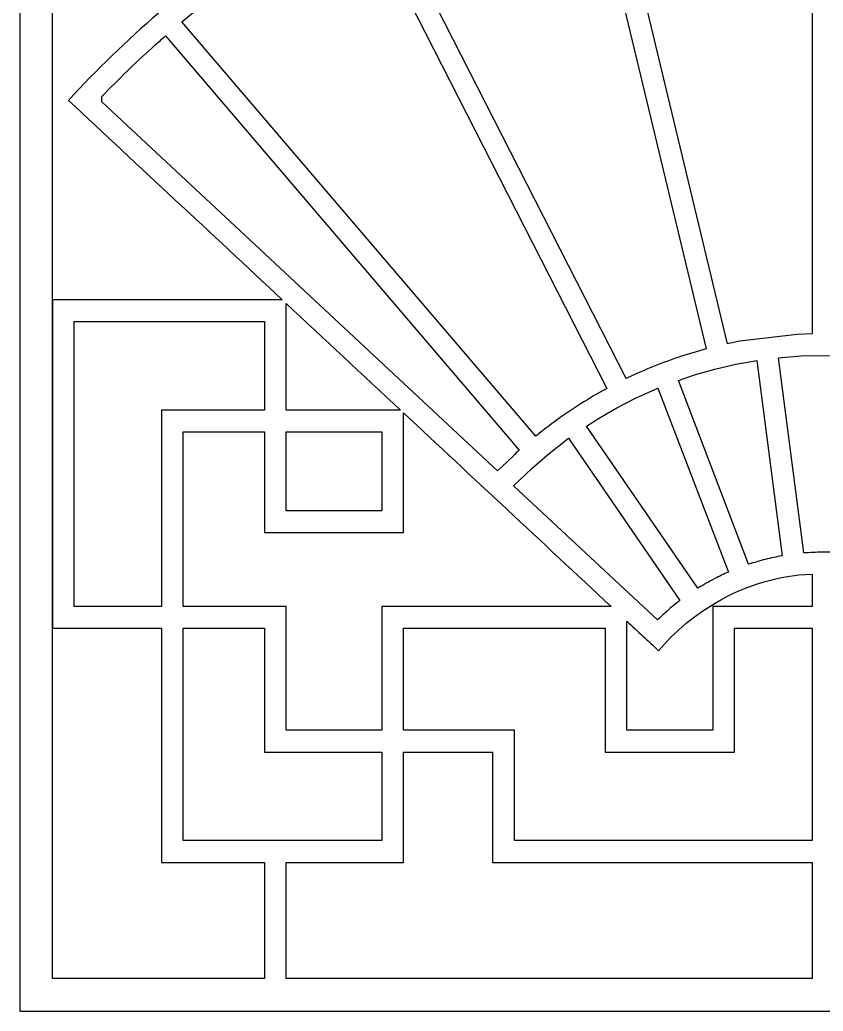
# Model space of a CAD drawing. Header units: centimetres. Extents: x -9.7 to 9.1, y -10.5 to 8.3.
# Drawn here: x -9.72 to -0.3, y -10.5 to 1.12 of the extents above; entities that cross this region are included whole.
import ezdxf

# ---------------------------------------------------------------- set-up
doc = ezdxf.new("R2010")
doc.units = ezdxf.units.CM
doc.header["$MEASUREMENT"] = 0
doc.layers.add('layer 1', color=7, linetype='Continuous')

msp = doc.modelspace()

# ---------------------------------------------------------------- linework, layer by layer
at = {"layer": 'layer 1', "color": 242}
for points, knots in [([(-9.72052, 8.33848), (-9.72052, 8.33848), (9.11612, 8.33848), (9.11612, 8.33848), (9.11612, 8.33848), (9.11612, 8.33848), (9.11612, -10.49816), (9.11612, -10.49816), (9.11612, -10.49816), (9.11612, -10.49816), (-9.72052, -10.49816), (-9.72052, -10.49816), (-9.72052, -10.49816), (-9.72052, -10.49816), (-9.72052, 8.33848), (-9.72052, 8.33848)], [0, 0, 0, 0, 0.2, 0.2, 0.2, 0.2, 0.4, 0.4, 0.4, 0.4, 0.6, 0.6, 0.6, 0.6, 1, 1, 1, 1]), ([(-0.42984, -2.55817), (-0.42984, -2.55817), (-0.42984, 3.83409), (-0.42984, 3.83409), (-0.42984, 3.83409), (-0.42984, 3.83409), (-0.6522, 3.82917), (-0.6522, 3.82917), (-0.6522, 3.82917), (-0.9013, 3.82102), (-1.1491, 3.80586), (-1.39732, 3.78351), (-1.39732, 3.78351), (-1.56916, 3.76694), (-1.7402, 3.74717), (-1.91128, 3.7241), (-1.91128, 3.7241), (-2.05677, 3.70353), (-2.2016, 3.68073), (-2.34636, 3.6556), (-2.34636, 3.6556), (-2.49014, 3.6297), (-2.63319, 3.6016), (-2.77608, 3.5712), (-2.77608, 3.5712), (-2.77608, 3.5712), (-2.91738, 3.5402), (-2.91738, 3.5402), (-2.91738, 3.5402), (-2.91738, 3.5402), (-1.42508, -2.67571), (-1.42508, -2.67571), (-1.42508, -2.67571), (-1.37654, -2.66604), (-1.32802, -2.65627), (-1.27937, -2.64709), (-1.27937, -2.64709), (-1.27937, -2.64709), (-0.60769, -2.56592), (-0.60769, -2.56592), (-0.60769, -2.56592), (-0.60769, -2.56592), (-0.42984, -2.55817), (-0.42984, -2.55817)], [0, 0, 0, 0, 0.08333333, 0.08333333, 0.08333333, 0.08333333, 0.16666667, 0.16666667, 0.16666667, 0.16666667, 0.25, 0.25, 0.25, 0.25, 0.33333333, 0.33333333, 0.33333333, 0.33333333, 0.41666667, 0.41666667, 0.41666667, 0.41666667, 0.5, 0.5, 0.5, 0.5, 0.58333333, 0.58333333, 0.58333333, 0.58333333, 0.66666667, 0.66666667, 0.66666667, 0.66666667, 0.75, 0.75, 0.75, 0.75, 0.83333333, 0.83333333, 0.83333333, 0.83333333, 1, 1, 1, 1]), ([(-1.67328, -2.73541), (-1.67328, -2.73541), (-3.16555, 3.48031), (-3.16555, 3.48031), (-3.16555, 3.48031), (-3.16555, 3.48031), (-3.37943, 3.42368), (-3.37943, 3.42368), (-3.37943, 3.42368), (-3.37943, 3.42368), (-4.08957, 3.20535), (-4.08957, 3.20535), (-4.08957, 3.20535), (-4.08957, 3.20535), (-4.57504, 3.02679), (-4.57504, 3.02679), (-4.57504, 3.02679), (-4.57504, 3.02679), (-4.98305, 2.85735), (-4.98305, 2.85735), (-4.98305, 2.85735), (-4.98305, 2.85735), (-5.38322, 2.67314), (-5.38322, 2.67314), (-5.38322, 2.67314), (-5.38322, 2.67314), (-5.51365, 2.60959), (-5.51365, 2.60959), (-5.51365, 2.60959), (-5.51365, 2.60959), (-2.61277, -3.0837), (-2.61277, -3.0837), (-2.61277, -3.0837), (-2.56769, -3.06279), (-2.52265, -3.0418), (-2.47735, -3.02135), (-2.47735, -3.02135), (-2.27067, -2.92931), (-2.05998, -2.85054), (-1.84359, -2.78447), (-1.84359, -2.78447), (-1.84359, -2.78447), (-1.67328, -2.73541), (-1.67328, -2.73541)], [0, 0, 0, 0, 0.08333333, 0.08333333, 0.08333333, 0.08333333, 0.16666667, 0.16666667, 0.16666667, 0.16666667, 0.25, 0.25, 0.25, 0.25, 0.33333333, 0.33333333, 0.33333333, 0.33333333, 0.41666667, 0.41666667, 0.41666667, 0.41666667, 0.5, 0.5, 0.5, 0.5, 0.58333333, 0.58333333, 0.58333333, 0.58333333, 0.66666667, 0.66666667, 0.66666667, 0.66666667, 0.75, 0.75, 0.75, 0.75, 0.83333333, 0.83333333, 0.83333333, 0.83333333, 1, 1, 1, 1]), ([(-7.81953, 1.09859), (-7.81953, 1.09859), (-3.67156, -3.75806), (-3.67156, -3.75806), (-3.67156, -3.75806), (-3.63251, -3.72719), (-3.59353, -3.69626), (-3.55417, -3.66578), (-3.55417, -3.66578), (-3.37467, -3.52822), (-3.18823, -3.40244), (-2.99344, -3.28754), (-2.99344, -3.28754), (-2.99344, -3.28754), (-2.83993, -3.20019), (-2.83993, -3.20019), (-2.83993, -3.20019), (-2.83993, -3.20019), (-5.74083, 2.49314), (-5.74083, 2.49314), (-5.74083, 2.49314), (-5.74083, 2.49314), (-5.93469, 2.38827), (-5.93469, 2.38827), (-5.93469, 2.38827), (-5.93469, 2.38827), (-6.57145, 2.01117), (-6.57145, 2.01117), (-6.57145, 2.01117), (-6.57145, 2.01117), (-7.00156, 1.72441), (-7.00156, 1.72441), (-7.00156, 1.72441), (-7.00156, 1.72441), (-7.35948, 1.46417), (-7.35948, 1.46417), (-7.35948, 1.46417), (-7.35948, 1.46417), (-7.7071, 1.19098), (-7.7071, 1.19098), (-7.7071, 1.19098), (-7.7071, 1.19098), (-7.81953, 1.09859), (-7.81953, 1.09859)], [0, 0, 0, 0, 0.08333333, 0.08333333, 0.08333333, 0.08333333, 0.16666667, 0.16666667, 0.16666667, 0.16666667, 0.25, 0.25, 0.25, 0.25, 0.33333333, 0.33333333, 0.33333333, 0.33333333, 0.41666667, 0.41666667, 0.41666667, 0.41666667, 0.5, 0.5, 0.5, 0.5, 0.58333333, 0.58333333, 0.58333333, 0.58333333, 0.66666667, 0.66666667, 0.66666667, 0.66666667, 0.75, 0.75, 0.75, 0.75, 0.83333333, 0.83333333, 0.83333333, 0.83333333, 1, 1, 1, 1]), ([(-7.82144, 1.42725), (-7.82144, 1.42725), (-9.3387, 1.42725), (-9.3387, 1.42725), (-9.3387, 1.42725), (-9.3387, 1.42725), (-9.3387, -2.15938), (-9.3387, -2.15938), (-9.3387, -2.15938), (-9.3387, -2.15938), (-6.64502, -2.15938), (-6.64502, -2.15938), (-6.64502, -2.15938), (-7.48002, -1.3807), (-8.31501, -0.60201), (-9.15004, 0.17661), (-9.15004, 0.17661), (-8.82026, 0.53742), (-8.46838, 0.87707), (-8.09805, 1.19611), (-8.09805, 1.19611), (-8.00669, 1.27425), (-7.91417, 1.35079), (-7.82144, 1.42725)], [0, 0, 0, 0, 0.14285714, 0.14285714, 0.14285714, 0.14285714, 0.28571429, 0.28571429, 0.28571429, 0.28571429, 0.42857143, 0.42857143, 0.42857143, 0.42857143, 0.57142857, 0.57142857, 0.57142857, 0.57142857, 0.71428571, 0.71428571, 0.71428571, 0.71428571, 1, 1, 1, 1]), ([(-4.06801, -4.11643), (-4.06801, -4.11643), (-3.93423, -3.9879), (-3.93423, -3.9879), (-3.93423, -3.9879), (-3.91154, -3.96639), (-3.88847, -3.94528), (-3.86552, -3.92404), (-3.86552, -3.92404), (-3.86552, -3.92404), (-8.01335, 0.93245), (-8.01335, 0.93245), (-8.01335, 0.93245), (-8.05306, 0.89722), (-8.0928, 0.86203), (-8.13234, 0.8266), (-8.13234, 0.8266), (-8.33424, 0.64482), (-8.52978, 0.45679), (-8.71919, 0.26202), (-8.71919, 0.26202), (-8.71919, 0.26202), (-8.75925, 0.22061), (-8.75925, 0.22061), (-8.75925, 0.22061), (-8.75925, 0.22061), (-8.75925, 0.16125), (-8.75925, 0.16125), (-8.75925, 0.16125), (-8.75925, 0.16125), (-4.11946, -4.16542), (-4.11946, -4.16542), (-4.11946, -4.16542), (-4.11946, -4.16542), (-4.06801, -4.11643), (-4.06801, -4.11643)], [0, 0, 0, 0, 0.1, 0.1, 0.1, 0.1, 0.2, 0.2, 0.2, 0.2, 0.3, 0.3, 0.3, 0.3, 0.4, 0.4, 0.4, 0.4, 0.5, 0.5, 0.5, 0.5, 0.6, 0.6, 0.6, 0.6, 0.7, 0.7, 0.7, 0.7, 0.8, 0.8, 0.8, 0.8, 1, 1, 1, 1]), ([(-9.3387, -2.15938), (-9.3387, -2.15938), (-9.3387, -6.01016), (-9.3387, -6.01016), (-9.3387, -6.01016), (-9.3387, -6.01016), (-9.3387, -2.15938), (-9.3387, -2.15938)], [0, 0, 0, 0, 0.33333333, 0.33333333, 0.33333333, 0.33333333, 1, 1, 1, 1]), ([(-5.25656, -3.45414), (-5.70384, -3.03701), (-6.15113, -2.61989), (-6.59845, -2.20282), (-6.59845, -2.20282), (-6.59845, -2.20282), (-6.59845, -3.45414), (-6.59845, -3.45414), (-6.59845, -3.45414), (-6.59845, -3.45414), (-5.25656, -3.45414), (-5.25656, -3.45414)], [0, 0, 0, 0, 0.25, 0.25, 0.25, 0.25, 0.5, 0.5, 0.5, 0.5, 1, 1, 1, 1]), ([(-8.05914, -3.45414), (-8.05914, -3.45414), (-6.85373, -3.45414), (-6.85373, -3.45414), (-6.85373, -3.45414), (-6.85373, -3.45414), (-6.85373, -2.41466), (-6.85373, -2.41466), (-6.85373, -2.41466), (-6.85373, -2.41466), (-9.08415, -2.41466), (-9.08415, -2.41466), (-9.08415, -2.41466), (-9.08415, -2.41466), (-9.08415, -5.75487), (-9.08415, -5.75487), (-9.08415, -5.75487), (-9.08415, -5.75487), (-8.05914, -5.75487), (-8.05914, -5.75487), (-8.05914, -5.75487), (-8.05914, -5.75487), (-8.05914, -3.45414), (-8.05914, -3.45414)], [0, 0, 0, 0, 0.14285714, 0.14285714, 0.14285714, 0.14285714, 0.28571429, 0.28571429, 0.28571429, 0.28571429, 0.42857143, 0.42857143, 0.42857143, 0.42857143, 0.57142857, 0.57142857, 0.57142857, 0.57142857, 0.71428571, 0.71428571, 0.71428571, 0.71428571, 1, 1, 1, 1]), ([(-0.78378, -5.16025), (-0.78378, -5.16025), (-1.07856, -2.87193), (-1.07856, -2.87193), (-1.07856, -2.87193), (-1.07856, -2.87193), (-1.32518, -2.91617), (-1.32518, -2.91617), (-1.32518, -2.91617), (-1.32518, -2.91617), (-1.57078, -2.9731), (-1.57078, -2.9731), (-1.57078, -2.9731), (-1.57078, -2.9731), (-1.81174, -3.04179), (-1.81174, -3.04179), (-1.81174, -3.04179), (-1.81174, -3.04179), (-2.00001, -3.10571), (-2.00001, -3.10571), (-2.00001, -3.10571), (-2.00001, -3.10571), (-1.17579, -5.2596), (-1.17579, -5.2596), (-1.17579, -5.2596), (-1.11111, -5.23988), (-1.04694, -5.22033), (-0.98145, -5.20362), (-0.98145, -5.20362), (-0.91587, -5.18709), (-0.8501, -5.17371), (-0.78378, -5.16025)], [0, 0, 0, 0, 0.11111111, 0.11111111, 0.11111111, 0.11111111, 0.22222222, 0.22222222, 0.22222222, 0.22222222, 0.33333333, 0.33333333, 0.33333333, 0.33333333, 0.44444444, 0.44444444, 0.44444444, 0.44444444, 0.55555556, 0.55555556, 0.55555556, 0.55555556, 0.66666667, 0.66666667, 0.66666667, 0.66666667, 0.77777778, 0.77777778, 0.77777778, 0.77777778, 1, 1, 1, 1]), ([(-0.12613, -5.12372), (-0.12613, -5.12372), (0.12526, -2.83188), (0.12526, -2.83188), (0.12526, -2.83188), (0.12526, -2.83188), (-0.04093, -2.81918), (-0.04093, -2.81918), (-0.04093, -2.81918), (-0.04093, -2.81918), (-0.3022, -2.81253), (-0.3022, -2.81253), (-0.3022, -2.81253), (-0.3022, -2.81253), (-0.56346, -2.81918), (-0.56346, -2.81918), (-0.56346, -2.81918), (-0.56346, -2.81918), (-0.82537, -2.8392), (-0.82537, -2.8392), (-0.82537, -2.8392), (-0.82537, -2.8392), (-0.5306, -5.12751), (-0.5306, -5.12751), (-0.5306, -5.12751), (-0.4577, -5.12325), (-0.38542, -5.11918), (-0.3124, -5.11887), (-0.3124, -5.11887), (-0.25017, -5.11868), (-0.18834, -5.12124), (-0.12613, -5.12372)], [0, 0, 0, 0, 0.11111111, 0.11111111, 0.11111111, 0.11111111, 0.22222222, 0.22222222, 0.22222222, 0.22222222, 0.33333333, 0.33333333, 0.33333333, 0.33333333, 0.44444444, 0.44444444, 0.44444444, 0.44444444, 0.55555556, 0.55555556, 0.55555556, 0.55555556, 0.66666667, 0.66666667, 0.66666667, 0.66666667, 0.77777778, 0.77777778, 0.77777778, 0.77777778, 1, 1, 1, 1]), ([(-1.41405, -5.35128), (-1.41405, -5.35128), (-2.23907, -3.19531), (-2.23907, -3.19531), (-2.23907, -3.19531), (-2.23907, -3.19531), (-2.50366, -3.31526), (-2.50366, -3.31526), (-2.50366, -3.31526), (-2.50366, -3.31526), (-2.72293, -3.42782), (-2.72293, -3.42782), (-2.72293, -3.42782), (-2.72293, -3.42782), (-2.93598, -3.55057), (-2.93598, -3.55057), (-2.93598, -3.55057), (-2.93598, -3.55057), (-3.078, -3.64176), (-3.078, -3.64176), (-3.078, -3.64176), (-3.078, -3.64176), (-1.77142, -5.53998), (-1.77142, -5.53998), (-1.77142, -5.53998), (-1.70577, -5.50124), (-1.64065, -5.4631), (-1.57298, -5.42803), (-1.57298, -5.42803), (-1.52058, -5.40107), (-1.46743, -5.3763), (-1.41405, -5.35128)], [0, 0, 0, 0, 0.11111111, 0.11111111, 0.11111111, 0.11111111, 0.22222222, 0.22222222, 0.22222222, 0.22222222, 0.33333333, 0.33333333, 0.33333333, 0.33333333, 0.44444444, 0.44444444, 0.44444444, 0.44444444, 0.55555556, 0.55555556, 0.55555556, 0.55555556, 0.66666667, 0.66666667, 0.66666667, 0.66666667, 0.77777778, 0.77777778, 0.77777778, 0.77777778, 1, 1, 1, 1]), ([(-5.22295, -3.48549), (-5.22295, -3.48549), (-5.22295, -4.88742), (-5.22295, -4.88742), (-5.22295, -4.88742), (-5.22295, -4.88742), (-6.85373, -4.88742), (-6.85373, -4.88742), (-6.85373, -4.88742), (-6.85373, -4.88742), (-6.85373, -3.70942), (-6.85373, -3.70942), (-6.85373, -3.70942), (-6.85373, -3.70942), (-7.80385, -3.70942), (-7.80385, -3.70942), (-7.80385, -3.70942), (-7.80385, -3.70942), (-7.80385, -5.75487), (-7.80385, -5.75487), (-7.80385, -5.75487), (-7.80385, -5.75487), (-6.59845, -5.75487), (-6.59845, -5.75487), (-6.59845, -5.75487), (-6.59845, -5.75487), (-6.59845, -7.20651), (-6.59845, -7.20651), (-6.59845, -7.20651), (-6.59845, -7.20651), (-5.47824, -7.20651), (-5.47824, -7.20651), (-5.47824, -7.20651), (-5.47824, -7.20651), (-5.47824, -5.75487), (-5.47824, -5.75487), (-5.47824, -5.75487), (-5.47824, -5.75487), (-2.78931, -5.75487), (-2.78931, -5.75487), (-2.78931, -5.75487), (-3.60052, -4.99841), (-4.41168, -4.24186), (-5.22295, -3.48549)], [0, 0, 0, 0, 0.08333333, 0.08333333, 0.08333333, 0.08333333, 0.16666667, 0.16666667, 0.16666667, 0.16666667, 0.25, 0.25, 0.25, 0.25, 0.33333333, 0.33333333, 0.33333333, 0.33333333, 0.41666667, 0.41666667, 0.41666667, 0.41666667, 0.5, 0.5, 0.5, 0.5, 0.58333333, 0.58333333, 0.58333333, 0.58333333, 0.66666667, 0.66666667, 0.66666667, 0.66666667, 0.75, 0.75, 0.75, 0.75, 0.83333333, 0.83333333, 0.83333333, 0.83333333, 1, 1, 1, 1]), ([(-5.47824, -4.63213), (-5.47824, -4.63213), (-5.47824, -3.70942), (-5.47824, -3.70942), (-5.47824, -3.70942), (-5.47824, -3.70942), (-6.59845, -3.70942), (-6.59845, -3.70942), (-6.59845, -3.70942), (-6.59845, -3.70942), (-6.59845, -4.63213), (-6.59845, -4.63213), (-6.59845, -4.63213), (-6.59845, -4.63213), (-5.47824, -4.63213), (-5.47824, -4.63213)], [0, 0, 0, 0, 0.2, 0.2, 0.2, 0.2, 0.4, 0.4, 0.4, 0.4, 0.6, 0.6, 0.6, 0.6, 1, 1, 1, 1]), ([(-1.98153, -5.685), (-1.98153, -5.685), (-3.28987, -3.78422), (-3.28987, -3.78422), (-3.28987, -3.78422), (-3.28987, -3.78422), (-3.53447, -3.97661), (-3.53447, -3.97661), (-3.53447, -3.97661), (-3.53447, -3.97661), (-3.71931, -4.13681), (-3.71931, -4.13681), (-3.71931, -4.13681), (-3.71931, -4.13681), (-3.93233, -4.33993), (-3.93233, -4.33993), (-3.93233, -4.33993), (-3.93233, -4.33993), (-2.24562, -5.91281), (-2.24562, -5.91281), (-2.24562, -5.91281), (-2.2096, -5.8793), (-2.17381, -5.84569), (-2.13691, -5.81316), (-2.13691, -5.81316), (-2.08633, -5.76877), (-2.03412, -5.72704), (-1.98153, -5.685)], [0, 0, 0, 0, 0.125, 0.125, 0.125, 0.125, 0.25, 0.25, 0.25, 0.25, 0.375, 0.375, 0.375, 0.375, 0.5, 0.5, 0.5, 0.5, 0.625, 0.625, 0.625, 0.625, 0.75, 0.75, 0.75, 0.75, 1, 1, 1, 1]), ([(-2.60385, -5.92782), (-2.60385, -5.92782), (-2.60385, -7.20651), (-2.60385, -7.20651), (-2.60385, -7.20651), (-2.60385, -7.20651), (-1.5967, -7.20651), (-1.5967, -7.20651), (-1.5967, -7.20651), (-1.5967, -7.20651), (-1.5967, -5.75487), (-1.5967, -5.75487), (-1.5967, -5.75487), (-1.5967, -5.75487), (-0.42984, -5.75487), (-0.42984, -5.75487), (-0.42984, -5.75487), (-0.42984, -5.75487), (-0.42984, -5.37738), (-0.42984, -5.37738), (-0.42984, -5.37738), (-0.8416, -5.3805), (-1.30094, -5.5374), (-1.63173, -5.75487), (-1.63173, -5.75487), (-1.63173, -5.75487), (-1.71189, -5.80635), (-1.71189, -5.80635), (-1.71189, -5.80635), (-1.71189, -5.80635), (-1.81102, -5.87694), (-1.81102, -5.87694), (-1.81102, -5.87694), (-1.81102, -5.87694), (-1.90658, -5.9521), (-1.90658, -5.9521), (-1.90658, -5.9521), (-1.90658, -5.9521), (-1.99841, -6.03168), (-1.99841, -6.03168), (-1.99841, -6.03168), (-1.99841, -6.03168), (-2.08631, -6.1155), (-2.08631, -6.1155), (-2.08631, -6.1155), (-2.08631, -6.1155), (-2.17048, -6.20377), (-2.17048, -6.20377), (-2.17048, -6.20377), (-2.17048, -6.20377), (-2.23097, -6.27553), (-2.23097, -6.27553), (-2.23097, -6.27553), (-2.35527, -6.15963), (-2.47956, -6.04372), (-2.60385, -5.92782)], [0, 0, 0, 0, 0.06666667, 0.06666667, 0.06666667, 0.06666667, 0.13333333, 0.13333333, 0.13333333, 0.13333333, 0.2, 0.2, 0.2, 0.2, 0.26666667, 0.26666667, 0.26666667, 0.26666667, 0.33333333, 0.33333333, 0.33333333, 0.33333333, 0.4, 0.4, 0.4, 0.4, 0.46666667, 0.46666667, 0.46666667, 0.46666667, 0.53333333, 0.53333333, 0.53333333, 0.53333333, 0.6, 0.6, 0.6, 0.6, 0.66666667, 0.66666667, 0.66666667, 0.66666667, 0.73333333, 0.73333333, 0.73333333, 0.73333333, 0.8, 0.8, 0.8, 0.8, 0.86666667, 0.86666667, 0.86666667, 0.86666667, 1, 1, 1, 1]), ([(-6.85373, -10.11634), (-6.85373, -10.11634), (-6.85373, -8.75475), (-6.85373, -8.75475), (-6.85373, -8.75475), (-6.85373, -8.75475), (-8.05914, -8.75475), (-8.05914, -8.75475), (-8.05914, -8.75475), (-8.05914, -8.75475), (-8.05914, -6.01016), (-8.05914, -6.01016), (-8.05914, -6.01016), (-8.05914, -6.01016), (-9.3387, -6.01016), (-9.3387, -6.01016), (-9.3387, -6.01016), (-9.3387, -6.01016), (-9.3387, -10.11634), (-9.3387, -10.11634), (-9.3387, -10.11634), (-9.3387, -10.11634), (-6.85373, -10.11634), (-6.85373, -10.11634)], [0, 0, 0, 0, 0.14285714, 0.14285714, 0.14285714, 0.14285714, 0.28571429, 0.28571429, 0.28571429, 0.28571429, 0.42857143, 0.42857143, 0.42857143, 0.42857143, 0.57142857, 0.57142857, 0.57142857, 0.57142857, 0.71428571, 0.71428571, 0.71428571, 0.71428571, 1, 1, 1, 1]), ([(-6.85373, -7.46179), (-6.85373, -7.46179), (-6.85373, -6.01016), (-6.85373, -6.01016), (-6.85373, -6.01016), (-6.85373, -6.01016), (-7.80385, -6.01016), (-7.80385, -6.01016), (-7.80385, -6.01016), (-7.80385, -6.01016), (-7.80385, -8.49946), (-7.80385, -8.49946), (-7.80385, -8.49946), (-7.80385, -8.49946), (-5.47824, -8.49946), (-5.47824, -8.49946), (-5.47824, -8.49946), (-5.47824, -8.49946), (-5.47824, -7.46179), (-5.47824, -7.46179), (-5.47824, -7.46179), (-5.47824, -7.46179), (-6.85373, -7.46179), (-6.85373, -7.46179)], [0, 0, 0, 0, 0.14285714, 0.14285714, 0.14285714, 0.14285714, 0.28571429, 0.28571429, 0.28571429, 0.28571429, 0.42857143, 0.42857143, 0.42857143, 0.42857143, 0.57142857, 0.57142857, 0.57142857, 0.57142857, 0.71428571, 0.71428571, 0.71428571, 0.71428571, 1, 1, 1, 1]), ([(-0.42984, -8.49946), (-0.42984, -8.49946), (-0.42984, -6.01016), (-0.42984, -6.01016), (-0.42984, -6.01016), (-0.42984, -6.01016), (-1.34141, -6.01016), (-1.34141, -6.01016), (-1.34141, -6.01016), (-1.34141, -6.01016), (-1.34141, -7.46179), (-1.34141, -7.46179), (-1.34141, -7.46179), (-1.34141, -7.46179), (-2.85914, -7.46179), (-2.85914, -7.46179), (-2.85914, -7.46179), (-2.85914, -7.46179), (-2.85914, -6.01016), (-2.85914, -6.01016), (-2.85914, -6.01016), (-2.85914, -6.01016), (-5.22295, -6.01016), (-5.22295, -6.01016), (-5.22295, -6.01016), (-5.22295, -6.01016), (-5.22295, -7.20651), (-5.22295, -7.20651), (-5.22295, -7.20651), (-5.22295, -7.20651), (-3.92231, -7.20651), (-3.92231, -7.20651), (-3.92231, -7.20651), (-3.92231, -7.20651), (-3.92231, -8.49946), (-3.92231, -8.49946), (-3.92231, -8.49946), (-3.92231, -8.49946), (-0.42984, -8.49946), (-0.42984, -8.49946)], [0, 0, 0, 0, 0.09090909, 0.09090909, 0.09090909, 0.09090909, 0.18181818, 0.18181818, 0.18181818, 0.18181818, 0.27272727, 0.27272727, 0.27272727, 0.27272727, 0.36363636, 0.36363636, 0.36363636, 0.36363636, 0.45454545, 0.45454545, 0.45454545, 0.45454545, 0.54545455, 0.54545455, 0.54545455, 0.54545455, 0.63636364, 0.63636364, 0.63636364, 0.63636364, 0.72727273, 0.72727273, 0.72727273, 0.72727273, 0.81818182, 0.81818182, 0.81818182, 0.81818182, 1, 1, 1, 1]), ([(-0.42984, -10.11634), (-0.42984, -10.11634), (-0.42984, -8.75475), (-0.42984, -8.75475), (-0.42984, -8.75475), (-0.42984, -8.75475), (-4.1776, -8.75475), (-4.1776, -8.75475), (-4.1776, -8.75475), (-4.1776, -8.75475), (-4.1776, -7.46179), (-4.1776, -7.46179), (-4.1776, -7.46179), (-4.1776, -7.46179), (-5.22295, -7.46179), (-5.22295, -7.46179), (-5.22295, -7.46179), (-5.22295, -7.46179), (-5.22295, -8.75475), (-5.22295, -8.75475), (-5.22295, -8.75475), (-5.22295, -8.75475), (-6.59845, -8.75475), (-6.59845, -8.75475), (-6.59845, -8.75475), (-6.59845, -8.75475), (-6.59845, -10.11634), (-6.59845, -10.11634), (-6.59845, -10.11634), (-6.59845, -10.11634), (-0.42984, -10.11634), (-0.42984, -10.11634)], [0, 0, 0, 0, 0.11111111, 0.11111111, 0.11111111, 0.11111111, 0.22222222, 0.22222222, 0.22222222, 0.22222222, 0.33333333, 0.33333333, 0.33333333, 0.33333333, 0.44444444, 0.44444444, 0.44444444, 0.44444444, 0.55555556, 0.55555556, 0.55555556, 0.55555556, 0.66666667, 0.66666667, 0.66666667, 0.66666667, 0.77777778, 0.77777778, 0.77777778, 0.77777778, 1, 1, 1, 1])]:
    msp.add_open_spline(points, degree=3, knots=knots, dxfattribs=at)
at = {"layer": 'layer 1', "color": 242, "lineweight": 9}
for points, knots in [([(-9.72052, 8.33848), (-9.72052, 8.33848), (9.11612, 8.33848), (9.11612, 8.33848), (9.11612, 8.33848), (9.11612, 8.33848), (9.11612, -10.49816), (9.11612, -10.49816), (9.11612, -10.49816), (9.11612, -10.49816), (-9.72052, -10.49816), (-9.72052, -10.49816), (-9.72052, -10.49816), (-9.72052, -10.49816), (-9.72052, 8.33848), (-9.72052, 8.33848)], [0, 0, 0, 0, 0.2, 0.2, 0.2, 0.2, 0.4, 0.4, 0.4, 0.4, 0.6, 0.6, 0.6, 0.6, 1, 1, 1, 1]), ([(-0.42984, -2.55817), (-0.42984, -2.55817), (-0.42984, 3.83409), (-0.42984, 3.83409), (-0.42984, 3.83409), (-0.42984, 3.83409), (-0.6522, 3.82917), (-0.6522, 3.82917), (-0.6522, 3.82917), (-0.9013, 3.82102), (-1.1491, 3.80586), (-1.39732, 3.78351), (-1.39732, 3.78351), (-1.56916, 3.76694), (-1.7402, 3.74717), (-1.91128, 3.7241), (-1.91128, 3.7241), (-2.05677, 3.70353), (-2.2016, 3.68073), (-2.34636, 3.6556), (-2.34636, 3.6556), (-2.49014, 3.6297), (-2.63319, 3.6016), (-2.77608, 3.5712), (-2.77608, 3.5712), (-2.77608, 3.5712), (-2.91738, 3.5402), (-2.91738, 3.5402), (-2.91738, 3.5402), (-2.91738, 3.5402), (-1.42508, -2.67571), (-1.42508, -2.67571), (-1.42508, -2.67571), (-1.37654, -2.66604), (-1.32802, -2.65627), (-1.27937, -2.64709), (-1.27937, -2.64709), (-1.27937, -2.64709), (-0.60769, -2.56592), (-0.60769, -2.56592), (-0.60769, -2.56592), (-0.60769, -2.56592), (-0.42984, -2.55817), (-0.42984, -2.55817)], [0, 0, 0, 0, 0.08333333, 0.08333333, 0.08333333, 0.08333333, 0.16666667, 0.16666667, 0.16666667, 0.16666667, 0.25, 0.25, 0.25, 0.25, 0.33333333, 0.33333333, 0.33333333, 0.33333333, 0.41666667, 0.41666667, 0.41666667, 0.41666667, 0.5, 0.5, 0.5, 0.5, 0.58333333, 0.58333333, 0.58333333, 0.58333333, 0.66666667, 0.66666667, 0.66666667, 0.66666667, 0.75, 0.75, 0.75, 0.75, 0.83333333, 0.83333333, 0.83333333, 0.83333333, 1, 1, 1, 1]), ([(-1.67328, -2.73541), (-1.67328, -2.73541), (-3.16555, 3.48031), (-3.16555, 3.48031), (-3.16555, 3.48031), (-3.16555, 3.48031), (-3.37943, 3.42368), (-3.37943, 3.42368), (-3.37943, 3.42368), (-3.37943, 3.42368), (-4.08957, 3.20535), (-4.08957, 3.20535), (-4.08957, 3.20535), (-4.08957, 3.20535), (-4.57504, 3.02679), (-4.57504, 3.02679), (-4.57504, 3.02679), (-4.57504, 3.02679), (-4.98305, 2.85735), (-4.98305, 2.85735), (-4.98305, 2.85735), (-4.98305, 2.85735), (-5.38322, 2.67314), (-5.38322, 2.67314), (-5.38322, 2.67314), (-5.38322, 2.67314), (-5.51365, 2.60959), (-5.51365, 2.60959), (-5.51365, 2.60959), (-5.51365, 2.60959), (-2.61277, -3.0837), (-2.61277, -3.0837), (-2.61277, -3.0837), (-2.56769, -3.06279), (-2.52265, -3.0418), (-2.47735, -3.02135), (-2.47735, -3.02135), (-2.27067, -2.92931), (-2.05998, -2.85054), (-1.84359, -2.78447), (-1.84359, -2.78447), (-1.84359, -2.78447), (-1.67328, -2.73541), (-1.67328, -2.73541)], [0, 0, 0, 0, 0.08333333, 0.08333333, 0.08333333, 0.08333333, 0.16666667, 0.16666667, 0.16666667, 0.16666667, 0.25, 0.25, 0.25, 0.25, 0.33333333, 0.33333333, 0.33333333, 0.33333333, 0.41666667, 0.41666667, 0.41666667, 0.41666667, 0.5, 0.5, 0.5, 0.5, 0.58333333, 0.58333333, 0.58333333, 0.58333333, 0.66666667, 0.66666667, 0.66666667, 0.66666667, 0.75, 0.75, 0.75, 0.75, 0.83333333, 0.83333333, 0.83333333, 0.83333333, 1, 1, 1, 1]), ([(-7.81953, 1.09859), (-7.81953, 1.09859), (-3.67156, -3.75806), (-3.67156, -3.75806), (-3.67156, -3.75806), (-3.63251, -3.72719), (-3.59353, -3.69626), (-3.55417, -3.66578), (-3.55417, -3.66578), (-3.37467, -3.52822), (-3.18823, -3.40244), (-2.99344, -3.28754), (-2.99344, -3.28754), (-2.99344, -3.28754), (-2.83993, -3.20019), (-2.83993, -3.20019), (-2.83993, -3.20019), (-2.83993, -3.20019), (-5.74083, 2.49314), (-5.74083, 2.49314), (-5.74083, 2.49314), (-5.74083, 2.49314), (-5.93469, 2.38827), (-5.93469, 2.38827), (-5.93469, 2.38827), (-5.93469, 2.38827), (-6.57145, 2.01117), (-6.57145, 2.01117), (-6.57145, 2.01117), (-6.57145, 2.01117), (-7.00156, 1.72441), (-7.00156, 1.72441), (-7.00156, 1.72441), (-7.00156, 1.72441), (-7.35948, 1.46417), (-7.35948, 1.46417), (-7.35948, 1.46417), (-7.35948, 1.46417), (-7.7071, 1.19098), (-7.7071, 1.19098), (-7.7071, 1.19098), (-7.7071, 1.19098), (-7.81953, 1.09859), (-7.81953, 1.09859)], [0, 0, 0, 0, 0.08333333, 0.08333333, 0.08333333, 0.08333333, 0.16666667, 0.16666667, 0.16666667, 0.16666667, 0.25, 0.25, 0.25, 0.25, 0.33333333, 0.33333333, 0.33333333, 0.33333333, 0.41666667, 0.41666667, 0.41666667, 0.41666667, 0.5, 0.5, 0.5, 0.5, 0.58333333, 0.58333333, 0.58333333, 0.58333333, 0.66666667, 0.66666667, 0.66666667, 0.66666667, 0.75, 0.75, 0.75, 0.75, 0.83333333, 0.83333333, 0.83333333, 0.83333333, 1, 1, 1, 1]), ([(-7.82144, 1.42725), (-7.82144, 1.42725), (-9.3387, 1.42725), (-9.3387, 1.42725), (-9.3387, 1.42725), (-9.3387, 1.42725), (-9.3387, -2.15938), (-9.3387, -2.15938), (-9.3387, -2.15938), (-9.3387, -2.15938), (-6.64502, -2.15938), (-6.64502, -2.15938), (-6.64502, -2.15938), (-7.48002, -1.3807), (-8.31501, -0.60201), (-9.15004, 0.17661), (-9.15004, 0.17661), (-8.82026, 0.53742), (-8.46838, 0.87707), (-8.09805, 1.19611), (-8.09805, 1.19611), (-8.00669, 1.27425), (-7.91417, 1.35079), (-7.82144, 1.42725)], [0, 0, 0, 0, 0.14285714, 0.14285714, 0.14285714, 0.14285714, 0.28571429, 0.28571429, 0.28571429, 0.28571429, 0.42857143, 0.42857143, 0.42857143, 0.42857143, 0.57142857, 0.57142857, 0.57142857, 0.57142857, 0.71428571, 0.71428571, 0.71428571, 0.71428571, 1, 1, 1, 1]), ([(-4.06801, -4.11643), (-4.06801, -4.11643), (-3.93423, -3.9879), (-3.93423, -3.9879), (-3.93423, -3.9879), (-3.91154, -3.96639), (-3.88847, -3.94528), (-3.86552, -3.92404), (-3.86552, -3.92404), (-3.86552, -3.92404), (-8.01335, 0.93245), (-8.01335, 0.93245), (-8.01335, 0.93245), (-8.05306, 0.89722), (-8.0928, 0.86203), (-8.13234, 0.8266), (-8.13234, 0.8266), (-8.33424, 0.64482), (-8.52978, 0.45679), (-8.71919, 0.26202), (-8.71919, 0.26202), (-8.71919, 0.26202), (-8.75925, 0.22061), (-8.75925, 0.22061), (-8.75925, 0.22061), (-8.75925, 0.22061), (-8.75925, 0.16125), (-8.75925, 0.16125), (-8.75925, 0.16125), (-8.75925, 0.16125), (-4.11946, -4.16542), (-4.11946, -4.16542), (-4.11946, -4.16542), (-4.11946, -4.16542), (-4.06801, -4.11643), (-4.06801, -4.11643)], [0, 0, 0, 0, 0.1, 0.1, 0.1, 0.1, 0.2, 0.2, 0.2, 0.2, 0.3, 0.3, 0.3, 0.3, 0.4, 0.4, 0.4, 0.4, 0.5, 0.5, 0.5, 0.5, 0.6, 0.6, 0.6, 0.6, 0.7, 0.7, 0.7, 0.7, 0.8, 0.8, 0.8, 0.8, 1, 1, 1, 1]), ([(-5.25656, -3.45414), (-5.70384, -3.03701), (-6.15113, -2.61989), (-6.59845, -2.20282), (-6.59845, -2.20282), (-6.59845, -2.20282), (-6.59845, -3.45414), (-6.59845, -3.45414), (-6.59845, -3.45414), (-6.59845, -3.45414), (-5.25656, -3.45414), (-5.25656, -3.45414)], [0, 0, 0, 0, 0.25, 0.25, 0.25, 0.25, 0.5, 0.5, 0.5, 0.5, 1, 1, 1, 1]), ([(-8.05914, -3.45414), (-8.05914, -3.45414), (-6.85373, -3.45414), (-6.85373, -3.45414), (-6.85373, -3.45414), (-6.85373, -3.45414), (-6.85373, -2.41466), (-6.85373, -2.41466), (-6.85373, -2.41466), (-6.85373, -2.41466), (-9.08415, -2.41466), (-9.08415, -2.41466), (-9.08415, -2.41466), (-9.08415, -2.41466), (-9.08415, -5.75487), (-9.08415, -5.75487), (-9.08415, -5.75487), (-9.08415, -5.75487), (-8.05914, -5.75487), (-8.05914, -5.75487), (-8.05914, -5.75487), (-8.05914, -5.75487), (-8.05914, -3.45414), (-8.05914, -3.45414)], [0, 0, 0, 0, 0.14285714, 0.14285714, 0.14285714, 0.14285714, 0.28571429, 0.28571429, 0.28571429, 0.28571429, 0.42857143, 0.42857143, 0.42857143, 0.42857143, 0.57142857, 0.57142857, 0.57142857, 0.57142857, 0.71428571, 0.71428571, 0.71428571, 0.71428571, 1, 1, 1, 1]), ([(-0.78378, -5.16025), (-0.78378, -5.16025), (-1.07856, -2.87193), (-1.07856, -2.87193), (-1.07856, -2.87193), (-1.07856, -2.87193), (-1.32518, -2.91617), (-1.32518, -2.91617), (-1.32518, -2.91617), (-1.32518, -2.91617), (-1.57078, -2.9731), (-1.57078, -2.9731), (-1.57078, -2.9731), (-1.57078, -2.9731), (-1.81174, -3.04179), (-1.81174, -3.04179), (-1.81174, -3.04179), (-1.81174, -3.04179), (-2.00001, -3.10571), (-2.00001, -3.10571), (-2.00001, -3.10571), (-2.00001, -3.10571), (-1.17579, -5.2596), (-1.17579, -5.2596), (-1.17579, -5.2596), (-1.11111, -5.23988), (-1.04694, -5.22033), (-0.98145, -5.20362), (-0.98145, -5.20362), (-0.91587, -5.18709), (-0.8501, -5.17371), (-0.78378, -5.16025)], [0, 0, 0, 0, 0.11111111, 0.11111111, 0.11111111, 0.11111111, 0.22222222, 0.22222222, 0.22222222, 0.22222222, 0.33333333, 0.33333333, 0.33333333, 0.33333333, 0.44444444, 0.44444444, 0.44444444, 0.44444444, 0.55555556, 0.55555556, 0.55555556, 0.55555556, 0.66666667, 0.66666667, 0.66666667, 0.66666667, 0.77777778, 0.77777778, 0.77777778, 0.77777778, 1, 1, 1, 1]), ([(-0.12613, -5.12372), (-0.12613, -5.12372), (0.12526, -2.83188), (0.12526, -2.83188), (0.12526, -2.83188), (0.12526, -2.83188), (-0.04093, -2.81918), (-0.04093, -2.81918), (-0.04093, -2.81918), (-0.04093, -2.81918), (-0.3022, -2.81253), (-0.3022, -2.81253), (-0.3022, -2.81253), (-0.3022, -2.81253), (-0.56346, -2.81918), (-0.56346, -2.81918), (-0.56346, -2.81918), (-0.56346, -2.81918), (-0.82537, -2.8392), (-0.82537, -2.8392), (-0.82537, -2.8392), (-0.82537, -2.8392), (-0.5306, -5.12751), (-0.5306, -5.12751), (-0.5306, -5.12751), (-0.4577, -5.12325), (-0.38542, -5.11918), (-0.3124, -5.11887), (-0.3124, -5.11887), (-0.25017, -5.11868), (-0.18834, -5.12124), (-0.12613, -5.12372)], [0, 0, 0, 0, 0.11111111, 0.11111111, 0.11111111, 0.11111111, 0.22222222, 0.22222222, 0.22222222, 0.22222222, 0.33333333, 0.33333333, 0.33333333, 0.33333333, 0.44444444, 0.44444444, 0.44444444, 0.44444444, 0.55555556, 0.55555556, 0.55555556, 0.55555556, 0.66666667, 0.66666667, 0.66666667, 0.66666667, 0.77777778, 0.77777778, 0.77777778, 0.77777778, 1, 1, 1, 1]), ([(-1.41405, -5.35128), (-1.41405, -5.35128), (-2.23907, -3.19531), (-2.23907, -3.19531), (-2.23907, -3.19531), (-2.23907, -3.19531), (-2.50366, -3.31526), (-2.50366, -3.31526), (-2.50366, -3.31526), (-2.50366, -3.31526), (-2.72293, -3.42782), (-2.72293, -3.42782), (-2.72293, -3.42782), (-2.72293, -3.42782), (-2.93598, -3.55057), (-2.93598, -3.55057), (-2.93598, -3.55057), (-2.93598, -3.55057), (-3.078, -3.64176), (-3.078, -3.64176), (-3.078, -3.64176), (-3.078, -3.64176), (-1.77142, -5.53998), (-1.77142, -5.53998), (-1.77142, -5.53998), (-1.70577, -5.50124), (-1.64065, -5.4631), (-1.57298, -5.42803), (-1.57298, -5.42803), (-1.52058, -5.40107), (-1.46743, -5.3763), (-1.41405, -5.35128)], [0, 0, 0, 0, 0.11111111, 0.11111111, 0.11111111, 0.11111111, 0.22222222, 0.22222222, 0.22222222, 0.22222222, 0.33333333, 0.33333333, 0.33333333, 0.33333333, 0.44444444, 0.44444444, 0.44444444, 0.44444444, 0.55555556, 0.55555556, 0.55555556, 0.55555556, 0.66666667, 0.66666667, 0.66666667, 0.66666667, 0.77777778, 0.77777778, 0.77777778, 0.77777778, 1, 1, 1, 1]), ([(-5.22295, -3.48549), (-5.22295, -3.48549), (-5.22295, -4.88742), (-5.22295, -4.88742), (-5.22295, -4.88742), (-5.22295, -4.88742), (-6.85373, -4.88742), (-6.85373, -4.88742), (-6.85373, -4.88742), (-6.85373, -4.88742), (-6.85373, -3.70942), (-6.85373, -3.70942), (-6.85373, -3.70942), (-6.85373, -3.70942), (-7.80385, -3.70942), (-7.80385, -3.70942), (-7.80385, -3.70942), (-7.80385, -3.70942), (-7.80385, -5.75487), (-7.80385, -5.75487), (-7.80385, -5.75487), (-7.80385, -5.75487), (-6.59845, -5.75487), (-6.59845, -5.75487), (-6.59845, -5.75487), (-6.59845, -5.75487), (-6.59845, -7.20651), (-6.59845, -7.20651), (-6.59845, -7.20651), (-6.59845, -7.20651), (-5.47824, -7.20651), (-5.47824, -7.20651), (-5.47824, -7.20651), (-5.47824, -7.20651), (-5.47824, -5.75487), (-5.47824, -5.75487), (-5.47824, -5.75487), (-5.47824, -5.75487), (-2.78931, -5.75487), (-2.78931, -5.75487), (-2.78931, -5.75487), (-3.60052, -4.99841), (-4.41168, -4.24186), (-5.22295, -3.48549)], [0, 0, 0, 0, 0.08333333, 0.08333333, 0.08333333, 0.08333333, 0.16666667, 0.16666667, 0.16666667, 0.16666667, 0.25, 0.25, 0.25, 0.25, 0.33333333, 0.33333333, 0.33333333, 0.33333333, 0.41666667, 0.41666667, 0.41666667, 0.41666667, 0.5, 0.5, 0.5, 0.5, 0.58333333, 0.58333333, 0.58333333, 0.58333333, 0.66666667, 0.66666667, 0.66666667, 0.66666667, 0.75, 0.75, 0.75, 0.75, 0.83333333, 0.83333333, 0.83333333, 0.83333333, 1, 1, 1, 1]), ([(-5.47824, -4.63213), (-5.47824, -4.63213), (-5.47824, -3.70942), (-5.47824, -3.70942), (-5.47824, -3.70942), (-5.47824, -3.70942), (-6.59845, -3.70942), (-6.59845, -3.70942), (-6.59845, -3.70942), (-6.59845, -3.70942), (-6.59845, -4.63213), (-6.59845, -4.63213), (-6.59845, -4.63213), (-6.59845, -4.63213), (-5.47824, -4.63213), (-5.47824, -4.63213)], [0, 0, 0, 0, 0.2, 0.2, 0.2, 0.2, 0.4, 0.4, 0.4, 0.4, 0.6, 0.6, 0.6, 0.6, 1, 1, 1, 1]), ([(-1.98153, -5.685), (-1.98153, -5.685), (-3.28987, -3.78422), (-3.28987, -3.78422), (-3.28987, -3.78422), (-3.28987, -3.78422), (-3.53447, -3.97661), (-3.53447, -3.97661), (-3.53447, -3.97661), (-3.53447, -3.97661), (-3.71931, -4.13681), (-3.71931, -4.13681), (-3.71931, -4.13681), (-3.71931, -4.13681), (-3.93233, -4.33993), (-3.93233, -4.33993), (-3.93233, -4.33993), (-3.93233, -4.33993), (-2.24562, -5.91281), (-2.24562, -5.91281), (-2.24562, -5.91281), (-2.2096, -5.8793), (-2.17381, -5.84569), (-2.13691, -5.81316), (-2.13691, -5.81316), (-2.08633, -5.76877), (-2.03412, -5.72704), (-1.98153, -5.685)], [0, 0, 0, 0, 0.125, 0.125, 0.125, 0.125, 0.25, 0.25, 0.25, 0.25, 0.375, 0.375, 0.375, 0.375, 0.5, 0.5, 0.5, 0.5, 0.625, 0.625, 0.625, 0.625, 0.75, 0.75, 0.75, 0.75, 1, 1, 1, 1]), ([(-2.60385, -5.92782), (-2.60385, -5.92782), (-2.60385, -7.20651), (-2.60385, -7.20651), (-2.60385, -7.20651), (-2.60385, -7.20651), (-1.5967, -7.20651), (-1.5967, -7.20651), (-1.5967, -7.20651), (-1.5967, -7.20651), (-1.5967, -5.75487), (-1.5967, -5.75487), (-1.5967, -5.75487), (-1.5967, -5.75487), (-0.42984, -5.75487), (-0.42984, -5.75487), (-0.42984, -5.75487), (-0.42984, -5.75487), (-0.42984, -5.37738), (-0.42984, -5.37738), (-0.42984, -5.37738), (-0.8416, -5.3805), (-1.30094, -5.5374), (-1.63173, -5.75487), (-1.63173, -5.75487), (-1.63173, -5.75487), (-1.71189, -5.80635), (-1.71189, -5.80635), (-1.71189, -5.80635), (-1.71189, -5.80635), (-1.81102, -5.87694), (-1.81102, -5.87694), (-1.81102, -5.87694), (-1.81102, -5.87694), (-1.90658, -5.9521), (-1.90658, -5.9521), (-1.90658, -5.9521), (-1.90658, -5.9521), (-1.99841, -6.03168), (-1.99841, -6.03168), (-1.99841, -6.03168), (-1.99841, -6.03168), (-2.08631, -6.1155), (-2.08631, -6.1155), (-2.08631, -6.1155), (-2.08631, -6.1155), (-2.17048, -6.20377), (-2.17048, -6.20377), (-2.17048, -6.20377), (-2.17048, -6.20377), (-2.23097, -6.27553), (-2.23097, -6.27553), (-2.23097, -6.27553), (-2.35527, -6.15963), (-2.47956, -6.04372), (-2.60385, -5.92782)], [0, 0, 0, 0, 0.06666667, 0.06666667, 0.06666667, 0.06666667, 0.13333333, 0.13333333, 0.13333333, 0.13333333, 0.2, 0.2, 0.2, 0.2, 0.26666667, 0.26666667, 0.26666667, 0.26666667, 0.33333333, 0.33333333, 0.33333333, 0.33333333, 0.4, 0.4, 0.4, 0.4, 0.46666667, 0.46666667, 0.46666667, 0.46666667, 0.53333333, 0.53333333, 0.53333333, 0.53333333, 0.6, 0.6, 0.6, 0.6, 0.66666667, 0.66666667, 0.66666667, 0.66666667, 0.73333333, 0.73333333, 0.73333333, 0.73333333, 0.8, 0.8, 0.8, 0.8, 0.86666667, 0.86666667, 0.86666667, 0.86666667, 1, 1, 1, 1]), ([(-6.85373, -10.11634), (-6.85373, -10.11634), (-6.85373, -8.75475), (-6.85373, -8.75475), (-6.85373, -8.75475), (-6.85373, -8.75475), (-8.05914, -8.75475), (-8.05914, -8.75475), (-8.05914, -8.75475), (-8.05914, -8.75475), (-8.05914, -6.01016), (-8.05914, -6.01016), (-8.05914, -6.01016), (-8.05914, -6.01016), (-9.3387, -6.01016), (-9.3387, -6.01016), (-9.3387, -6.01016), (-9.3387, -6.01016), (-9.3387, -10.11634), (-9.3387, -10.11634), (-9.3387, -10.11634), (-9.3387, -10.11634), (-6.85373, -10.11634), (-6.85373, -10.11634)], [0, 0, 0, 0, 0.14285714, 0.14285714, 0.14285714, 0.14285714, 0.28571429, 0.28571429, 0.28571429, 0.28571429, 0.42857143, 0.42857143, 0.42857143, 0.42857143, 0.57142857, 0.57142857, 0.57142857, 0.57142857, 0.71428571, 0.71428571, 0.71428571, 0.71428571, 1, 1, 1, 1]), ([(-6.85373, -7.46179), (-6.85373, -7.46179), (-6.85373, -6.01016), (-6.85373, -6.01016), (-6.85373, -6.01016), (-6.85373, -6.01016), (-7.80385, -6.01016), (-7.80385, -6.01016), (-7.80385, -6.01016), (-7.80385, -6.01016), (-7.80385, -8.49946), (-7.80385, -8.49946), (-7.80385, -8.49946), (-7.80385, -8.49946), (-5.47824, -8.49946), (-5.47824, -8.49946), (-5.47824, -8.49946), (-5.47824, -8.49946), (-5.47824, -7.46179), (-5.47824, -7.46179), (-5.47824, -7.46179), (-5.47824, -7.46179), (-6.85373, -7.46179), (-6.85373, -7.46179)], [0, 0, 0, 0, 0.14285714, 0.14285714, 0.14285714, 0.14285714, 0.28571429, 0.28571429, 0.28571429, 0.28571429, 0.42857143, 0.42857143, 0.42857143, 0.42857143, 0.57142857, 0.57142857, 0.57142857, 0.57142857, 0.71428571, 0.71428571, 0.71428571, 0.71428571, 1, 1, 1, 1]), ([(-0.42984, -8.49946), (-0.42984, -8.49946), (-0.42984, -6.01016), (-0.42984, -6.01016), (-0.42984, -6.01016), (-0.42984, -6.01016), (-1.34141, -6.01016), (-1.34141, -6.01016), (-1.34141, -6.01016), (-1.34141, -6.01016), (-1.34141, -7.46179), (-1.34141, -7.46179), (-1.34141, -7.46179), (-1.34141, -7.46179), (-2.85914, -7.46179), (-2.85914, -7.46179), (-2.85914, -7.46179), (-2.85914, -7.46179), (-2.85914, -6.01016), (-2.85914, -6.01016), (-2.85914, -6.01016), (-2.85914, -6.01016), (-5.22295, -6.01016), (-5.22295, -6.01016), (-5.22295, -6.01016), (-5.22295, -6.01016), (-5.22295, -7.20651), (-5.22295, -7.20651), (-5.22295, -7.20651), (-5.22295, -7.20651), (-3.92231, -7.20651), (-3.92231, -7.20651), (-3.92231, -7.20651), (-3.92231, -7.20651), (-3.92231, -8.49946), (-3.92231, -8.49946), (-3.92231, -8.49946), (-3.92231, -8.49946), (-0.42984, -8.49946), (-0.42984, -8.49946)], [0, 0, 0, 0, 0.09090909, 0.09090909, 0.09090909, 0.09090909, 0.18181818, 0.18181818, 0.18181818, 0.18181818, 0.27272727, 0.27272727, 0.27272727, 0.27272727, 0.36363636, 0.36363636, 0.36363636, 0.36363636, 0.45454545, 0.45454545, 0.45454545, 0.45454545, 0.54545455, 0.54545455, 0.54545455, 0.54545455, 0.63636364, 0.63636364, 0.63636364, 0.63636364, 0.72727273, 0.72727273, 0.72727273, 0.72727273, 0.81818182, 0.81818182, 0.81818182, 0.81818182, 1, 1, 1, 1]), ([(-0.42984, -10.11634), (-0.42984, -10.11634), (-0.42984, -8.75475), (-0.42984, -8.75475), (-0.42984, -8.75475), (-0.42984, -8.75475), (-4.1776, -8.75475), (-4.1776, -8.75475), (-4.1776, -8.75475), (-4.1776, -8.75475), (-4.1776, -7.46179), (-4.1776, -7.46179), (-4.1776, -7.46179), (-4.1776, -7.46179), (-5.22295, -7.46179), (-5.22295, -7.46179), (-5.22295, -7.46179), (-5.22295, -7.46179), (-5.22295, -8.75475), (-5.22295, -8.75475), (-5.22295, -8.75475), (-5.22295, -8.75475), (-6.59845, -8.75475), (-6.59845, -8.75475), (-6.59845, -8.75475), (-6.59845, -8.75475), (-6.59845, -10.11634), (-6.59845, -10.11634), (-6.59845, -10.11634), (-6.59845, -10.11634), (-0.42984, -10.11634), (-0.42984, -10.11634)], [0, 0, 0, 0, 0.11111111, 0.11111111, 0.11111111, 0.11111111, 0.22222222, 0.22222222, 0.22222222, 0.22222222, 0.33333333, 0.33333333, 0.33333333, 0.33333333, 0.44444444, 0.44444444, 0.44444444, 0.44444444, 0.55555556, 0.55555556, 0.55555556, 0.55555556, 0.66666667, 0.66666667, 0.66666667, 0.66666667, 0.77777778, 0.77777778, 0.77777778, 0.77777778, 1, 1, 1, 1])]:
    msp.add_open_spline(points, degree=3, knots=knots, dxfattribs=at)
msp.add_open_spline([(-9.3387, -2.15938), (-9.3387, -2.15938), (-9.3387, -6.01016), (-9.3387, -6.01016)], degree=3, dxfattribs=at)

doc.saveas('drawing.dxf')
